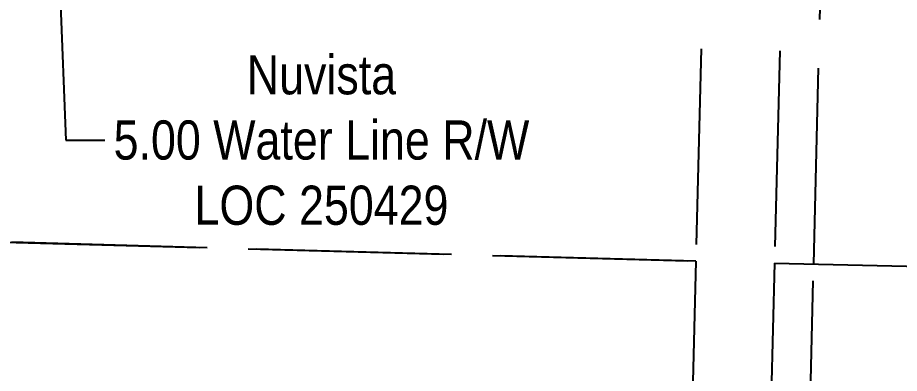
# Model space of a CAD drawing. Extents: x 383425 to 391668, y 6055101 to 6059545.
# Drawn here: x 386589.7 to 386815.2, y 6058524 to 6058614.8 of the extents above; entities that cross this region are included whole.
import ezdxf

# ---------------------------------------------------------------- set-up
doc = ezdxf.new("R2010")
doc.units = 0
doc.header["$LTSCALE"] = 5
doc.header["$PDMODE"] = 35
doc.header["$PDSIZE"] = 20
doc.linetypes.add('foc-UNSURVEYED', pattern=[12.5, 10, -2.5])
doc.layers.get('Defpoints').update_dxf_attribs({"color": 9})
doc.layers.add('L-USEC', color=7, linetype='foc-UNSURVEYED')
doc.layers.add('P-TXT', color=4, linetype='Continuous')
doc.styles.add('80CG', font='ARIALN.TTF', dxfattribs={"height": 10})
doc.dimstyles.new('Compass 5 000', dxfattribs={"dimscale": 5, "dimtxt": 9, "dimasz": 2, "dimexe": 0.2, "dimexo": 0.0625, "dimgap": 0.5, "dimtad": 0, "dimtih": 1, "dimtoh": 1, "dimzin": 0, "dimdsep": 46, "dimtxsty": '80CG', "dimcen": 0.1, "dimse1": 1, "dimse2": 1, "dimclrd": 256, "dimclrt": 256, "dimaunit": 1, "dimadec": 4, "dimazin": 0, "dimtfac": 0.06, "dimtofl": 0, "dimtmove": 0, "dimatfit": 1, "dimfxl": 0.2, "dimtolj": 1, "dimtzin": 0, "dimlwd": -1, "dimarcsym": 0})

# ---------------------------------------------------------------- blocks, each defined once
blk = doc.blocks.new('*D117')
at = {"layer": 'Defpoints', "color": 0, "transparency": 16777216}
for p in [(386646.67, 6058733.18), (386646.86, 6058728.18), (386596.44, 6058726.21)]:
    blk.add_point(p, dxfattribs=at)
at = {"layer": 'P-TXT', "transparency": 16777216}
for p, q in [((386595.85, 6058741.19), (386595.46, 6058751.19)), ((386596.83, 6058716.21), (386602.03, 6058583.51)), ((386602.03, 6058583.51), (386612.03, 6058583.51))]:
    blk.add_line(p, q, dxfattribs=at)
for points in [[(386597.52, 6058741.26), (386594.19, 6058741.13), (386596.25, 6058731.2)], [(386598.5, 6058716.28), (386595.17, 6058716.15), (386596.44, 6058726.21)]]:
    blk.add_solid(points, dxfattribs=at)
at = {"layer": 'P-TXT', "transparency": 16777216, "insert": (386667.42, 6058583.51), "char_height": 10, "attachment_point": 5, "style": '80CG'}
blk.add_mtext('\\A1;Nuvista\\P5.00 Water Line R/W\\PLOC 250429', dxfattribs=at)

msp = doc.modelspace()

# ---------------------------------------------------------------- linework, layer by layer
at = {"layer": 'L-USEC'}
for p, q in [((386783.27, 6059356.66), (386763.14, 6058552.63)), ((386803.376, 6059356.157), (386783.246, 6058552.127)), ((386793.3, 6058551.91), (386813.42, 6059355.95)), ((385961.45, 6058574.65), (386763.14, 6058552.63)), ((386763.14, 6058552.63), (385961.45, 6058574.65)), ((386763.14, 6058552.63), (386743.03, 6057748.59)), ((386783.246, 6058552.127), (386763.136, 6057748.087)), ((386773.18, 6057747.87), (386793.3, 6058551.91)), ((386783.247, 6058552.149), (387583.87, 6058533.14))]:
    msp.add_line(p, q, dxfattribs=at)

# ---------------------------------------------------------------- dimensions: what is measured, and where the dimension line sits
at = {"layer": 'P-TXT', "color": 3}
dim = msp.add_linear_dim(base=(386596.442, 6058726.207), p1=(386646.667, 6058733.176), p2=(386646.863, 6058728.182), angle=272.24298, text='Nuvista\\P5.00 Water Line R/W\\PLOC 250429', dimstyle='Compass 5 000', dxfattribs=at)
dim.commit()
dim.dimension.update_dxf_attribs({"geometry": '*D117', "text_midpoint": (386667.416, 6058583.505), "dimtype": 161})

doc.saveas('drawing.dxf')
